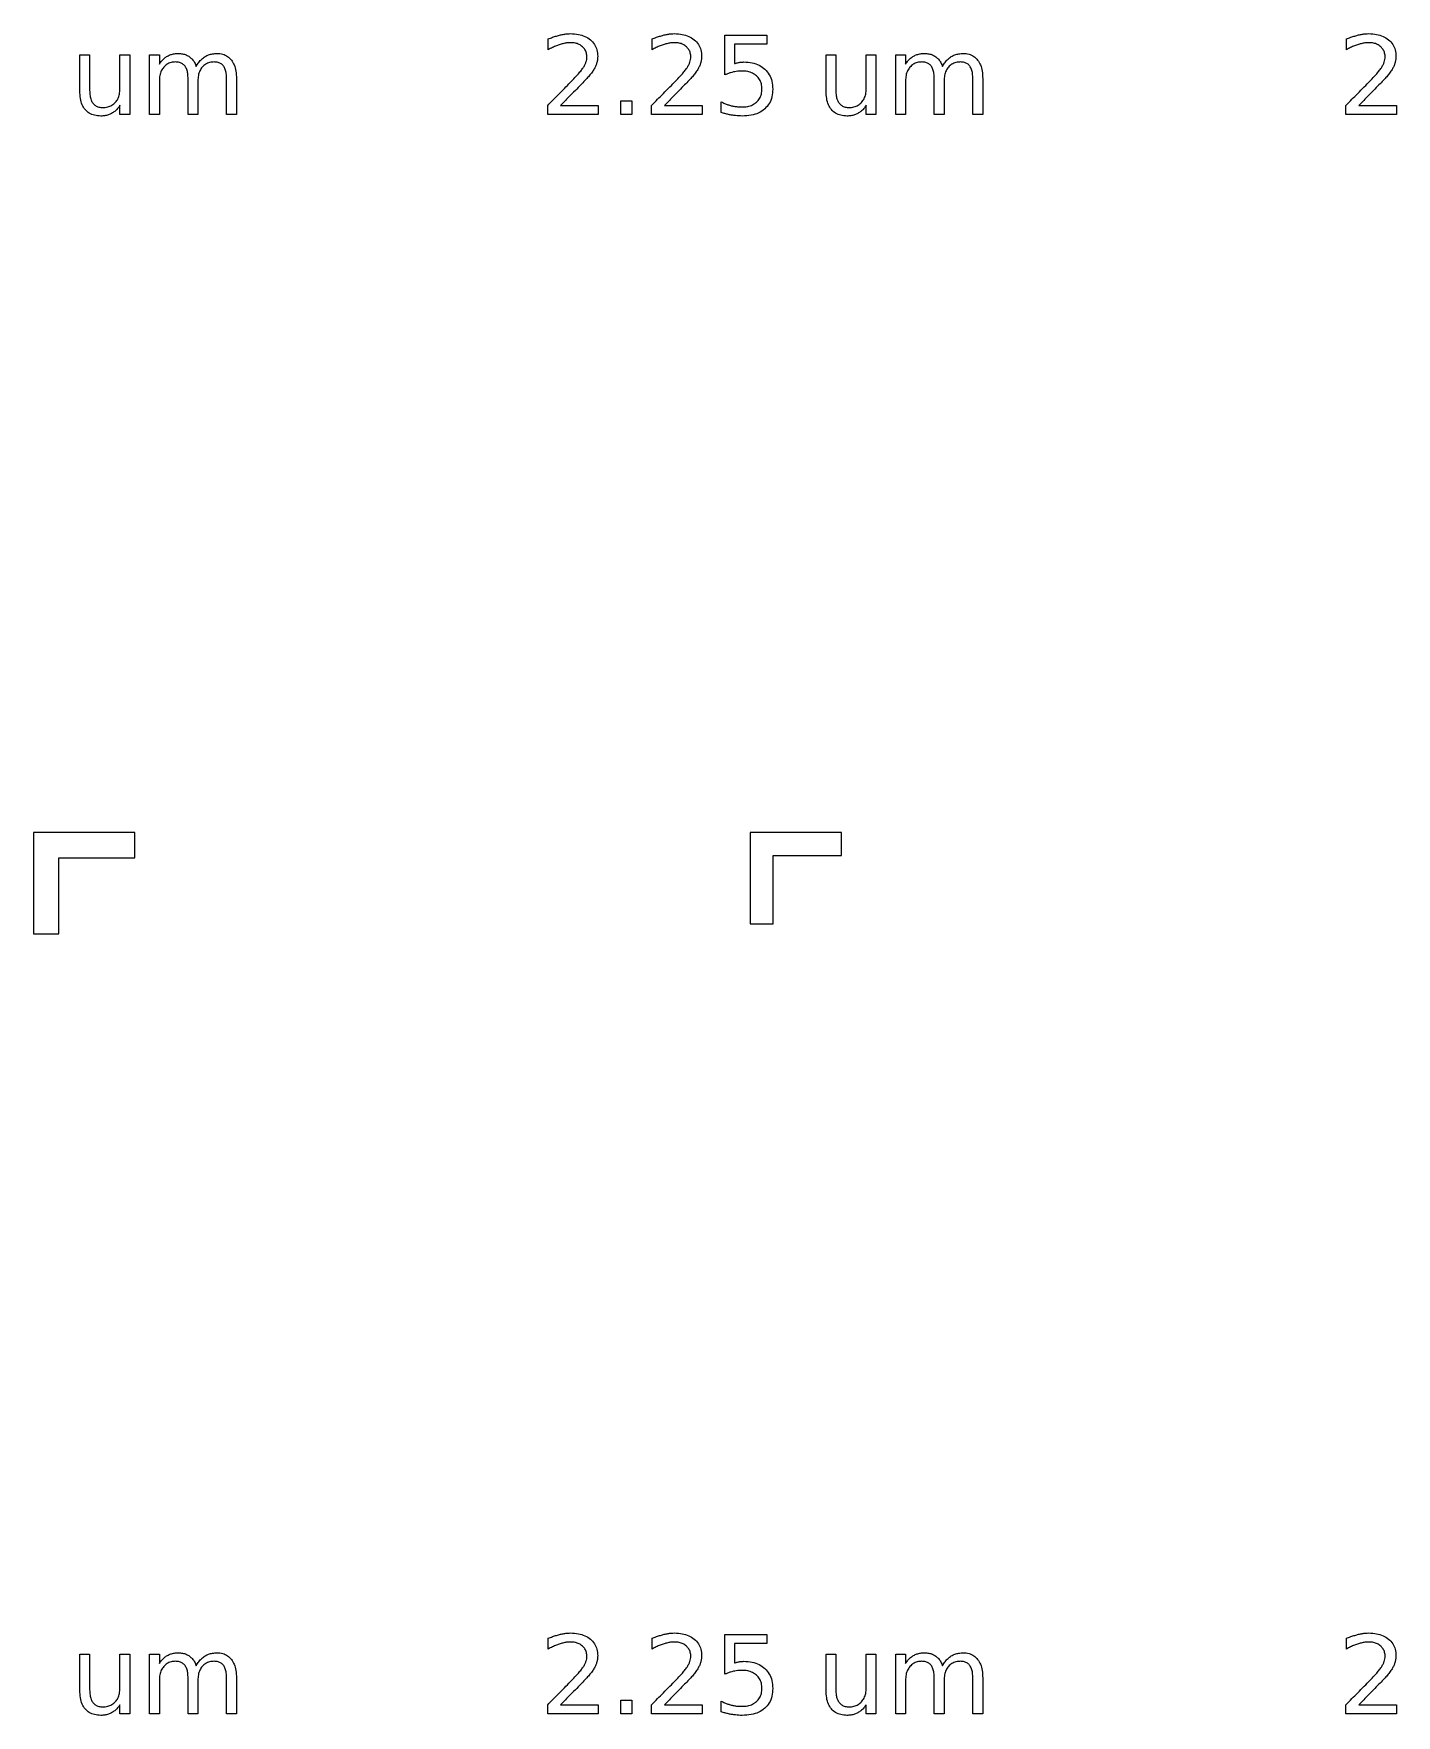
# Model space of a CAD drawing. Extents: x 1 to 50643, y 2 to 54380.
# Drawn here: x 46518 to 47472, y 24680 to 25857 of the extents above; entities that cross this region are included whole.
import ezdxf

# ---------------------------------------------------------------- set-up
doc = ezdxf.new("R2010")
doc.units = 0
doc.layers.add('Layer_1', color=7, linetype='CONTINUOUS')

msp = doc.modelspace()

# ---------------------------------------------------------------- linework, layer by layer
at = {"layer": 'Layer_1', "color": 7}
for points in [[(46878.269156, 25845.775606), (46878.269156, 25853.365106)], [(46950.964564, 25845.775606), (46950.964564, 25853.365106)], [(47001.710059, 25856.044325), (47031.212323, 25856.044325), (47031.212323, 25849.719651), (47008.592687, 25849.719651), (47008.592687, 25836.103259)], [(47001.710059, 25828.139035), (47001.710059, 25856.044325)], [(47436.751133, 25845.775606), (47436.751133, 25853.365106)], [(46550.56824, 25816.943497), (46550.56824, 25842.167408), (46557.413639, 25842.167408), (46557.413639, 25817.203751)], [(46578.619613, 25818.543091), (46578.619613, 25842.167408), (46585.465011, 25842.167408), (46585.465011, 25800.49967), (46578.619613, 25800.49967), (46578.619613, 25806.898586)], [(46606.187165, 25824.049204), (46606.187165, 25800.49967), (46599.304537, 25800.49967), (46599.304537, 25842.167408), (46606.187165, 25842.167408), (46606.187165, 25835.693979)], [(47072.656901, 25816.943497), (47072.656901, 25842.167408), (47079.502327, 25842.167408), (47079.502327, 25817.203751)], [(47100.7083, 25818.543091), (47100.7083, 25842.167408), (47107.553726, 25842.167408), (47107.553726, 25800.49967), (47100.7083, 25800.49967), (47100.7083, 25806.898586)], [(47128.275826, 25824.049204), (47128.275826, 25800.49967), (47121.393198, 25800.49967), (47121.393198, 25842.167408), (47128.275826, 25842.167408), (47128.275826, 25835.693979)], [(46632.006314, 25834.168897), (46632.006422, 25834.168627)], [(46660.132172, 25825.649068), (46660.132172, 25800.49967), (46653.249544, 25800.49967), (46653.249544, 25825.4258)], [(47154.094974, 25834.168897), (47154.095082, 25834.168627)], [(47182.220832, 25825.649068), (47182.220832, 25800.49967), (47175.338204, 25800.49967), (47175.338204, 25825.4258)], [(46550.568267, 25816.944307), (46550.56824, 25816.943497)], [(46633.159668, 25824.049204), (46633.159668, 25800.49967), (46626.27704, 25800.49967), (46626.27704, 25825.4258)], [(47072.656955, 25816.944307), (47072.656901, 25816.943497)], [(47155.248329, 25824.049204), (47155.248329, 25800.49967), (47148.365701, 25800.49967), (47148.365701, 25825.4258)], [(46886.937633, 25806.824073), (46913.166035, 25806.824073), (46913.166035, 25800.49967), (46877.897213, 25800.49967), (46877.897213, 25806.824073)], [(46886.937552, 25806.822183), (46886.937633, 25806.824073)], [(46959.633041, 25806.824073), (46985.861416, 25806.824073), (46985.861416, 25800.49967), (46950.592621, 25800.49967), (46950.592621, 25806.824073)], [(46959.632987, 25806.822183), (46959.633041, 25806.824073)], [(46999.366255, 25801.800673), (46999.366255, 25809.352917)], [(47445.41961, 25806.824073), (47471.648012, 25806.824073), (47471.648012, 25800.49967), (47436.37919, 25800.49967), (47436.37919, 25806.824073)], [(47445.419529, 25806.822183), (47445.41961, 25806.824073)], [(46878.269156, 24726.855746), (46878.269156, 24734.445246)], [(46950.964564, 24726.855746), (46950.964564, 24734.445246)], [(47001.710059, 24737.124465), (47031.212323, 24737.124465), (47031.212323, 24730.799791), (47008.592687, 24730.799791), (47008.592687, 24717.183399)], [(47001.710059, 24709.219175), (47001.710059, 24737.124465)], [(47436.751133, 24726.855746), (47436.751133, 24734.445246)], [(46550.56824, 24698.023637), (46550.56824, 24723.247548), (46557.413639, 24723.247548), (46557.413639, 24698.283891)], [(46578.619613, 24699.623231), (46578.619613, 24723.247548), (46585.465011, 24723.247548), (46585.465011, 24681.57981), (46578.619613, 24681.57981), (46578.619613, 24687.978726)], [(46606.187165, 24705.129344), (46606.187165, 24681.57981), (46599.304537, 24681.57981), (46599.304537, 24723.247548), (46606.187165, 24723.247548), (46606.187165, 24716.774119)], [(47072.656901, 24698.023637), (47072.656901, 24723.247548), (47079.502327, 24723.247548), (47079.502327, 24698.283891)], [(47100.7083, 24699.623231), (47100.7083, 24723.247548), (47107.553726, 24723.247548), (47107.553726, 24681.57981), (47100.7083, 24681.57981), (47100.7083, 24687.978726)], [(47128.275826, 24705.129344), (47128.275826, 24681.57981), (47121.393198, 24681.57981), (47121.393198, 24723.247548), (47128.275826, 24723.247548), (47128.275826, 24716.774119)], [(46632.006314, 24715.249037), (46632.006422, 24715.248767)], [(47154.094974, 24715.249037), (47154.095082, 24715.248767)], [(46550.568267, 24698.024447), (46550.56824, 24698.023637)], [(46633.159668, 24705.129344), (46633.159668, 24681.57981), (46626.27704, 24681.57981), (46626.27704, 24706.50594)], [(46660.132172, 24706.729208), (46660.132172, 24681.57981), (46653.249544, 24681.57981), (46653.249544, 24706.50594)], [(47072.656955, 24698.024447), (47072.656901, 24698.023637)], [(47155.248329, 24705.129344), (47155.248329, 24681.57981), (47148.365701, 24681.57981), (47148.365701, 24706.50594)], [(47182.220832, 24706.729208), (47182.220832, 24681.57981), (47175.338204, 24681.57981), (47175.338204, 24706.50594)], [(46886.937633, 24687.904213), (46913.166035, 24687.904213), (46913.166035, 24681.57981), (46877.897213, 24681.57981), (46877.897213, 24687.904213)], [(46886.937552, 24687.902323), (46886.937633, 24687.904213)], [(46959.633041, 24687.904213), (46985.861416, 24687.904213), (46985.861416, 24681.57981), (46950.592621, 24681.57981), (46950.592621, 24687.904213)], [(46959.632987, 24687.902323), (46959.633041, 24687.904213)], [(46999.366255, 24682.880813), (46999.366255, 24690.433057)], [(47445.41961, 24687.904213), (47471.648012, 24687.904213), (47471.648012, 24681.57981), (47436.37919, 24681.57981), (47436.37919, 24687.904213)], [(47445.419529, 24687.902323), (47445.41961, 24687.904213)]]:
    msp.add_lwpolyline(points, dxfattribs=at)
for points in [[(46928.940246, 25809.949289), (46936.790163, 25809.949289), (46936.790163, 25800.49967), (46928.940246, 25800.49967)], [(46518.222802, 25298.098088), (46518.222802, 25280.380955), (46518.222802, 25227.231879), (46535.939907, 25227.231879), (46535.939907, 25280.380955), (46589.088955, 25280.380955), (46589.088955, 25298.098088), (46535.939907, 25298.098088)], [(47019.621242, 25298.098088), (47019.621242, 25282.152609), (47019.621242, 25234.318239), (47035.567261, 25234.318239), (47035.567261, 25282.152665), (47083.40078, 25282.152665), (47083.40078, 25298.098088), (47035.567261, 25298.098088)], [(46928.940246, 24691.029429), (46936.790163, 24691.029429), (46936.790163, 24681.57981), (46928.940246, 24681.57981)]]:
    msp.add_lwpolyline(points, close=True, dxfattribs=at)
for points, knots in [([(46878.269156, 25853.365106), (46879.252376, 25853.746016), (46881.159621, 25854.484903), (46883.989085, 25855.412324), (46885.850416, 25855.887829), (46886.751513, 25856.118027)], [0, 0, 0, 0, 3.163068, 6.135702, 8.925259, 8.925259, 8.925259, 8.925259]), ([(46886.639906, 25849.495843), (46885.746172, 25849.189159), (46883.889367, 25848.551998), (46881.096356, 25847.295002), (46879.234443, 25846.294371), (46878.269156, 25845.775606)], [0, 0, 0, 0, 2.833569, 5.886976, 9.174207, 9.174207, 9.174207, 9.174207]), ([(46902.19093, 25847.933775), (46901.460202, 25848.49603), (46899.972449, 25849.640772), (46897.153967, 25850.543227), (46894.358418, 25850.792476), (46891.671772, 25850.623137), (46889.164164, 25850.217576), (46887.496949, 25849.740888), (46886.639906, 25849.495843)], [0, 0, 0, 0, 2.748358, 5.595618, 8.723705, 11.129272, 13.655309, 16.32749, 16.32749, 16.32749, 16.32749]), ([(46886.751513, 25856.118027), (46887.600691, 25856.302577), (46889.240215, 25856.658891), (46891.65424, 25856.971561), (46895.010291, 25857.121619), (46899.175402, 25856.779483), (46903.913692, 25855.361691), (46907.8077, 25852.936055), (46910.766513, 25849.680902), (46912.539557, 25845.640128), (46912.959892, 25841.954323), (46912.772488, 25838.960954), (46912.349638, 25836.763657), (46911.8275, 25835.379976), (46911.566198, 25834.687517)], [0, 0, 0, 0, 2.606213, 5.031865, 7.291224, 12.678166, 17.486793, 21.989451, 26.275697, 30.483742, 35.009053, 37.258332, 39.471536, 41.688698, 41.688698, 41.688698, 41.688698]), ([(46950.964564, 25853.365106), (46951.947789, 25853.746016), (46953.855042, 25854.484902), (46956.684515, 25855.412323), (46958.54585, 25855.887829), (46959.446948, 25856.118027)], [0, 0, 0, 0, 3.163082, 6.135724, 8.925285, 8.925285, 8.925285, 8.925285]), ([(46959.335341, 25849.495843), (46958.441606, 25849.189159), (46956.584797, 25848.551997), (46953.791778, 25847.295001), (46951.929856, 25846.294371), (46950.964564, 25845.775606)], [0, 0, 0, 0, 2.833572, 5.886987, 9.174231, 9.174231, 9.174231, 9.174231]), ([(46974.886338, 25847.933775), (46974.15561, 25848.49603), (46972.667857, 25849.640772), (46969.849375, 25850.543226), (46967.053831, 25850.792476), (46964.367193, 25850.623137), (46961.859594, 25850.217575), (46960.192383, 25849.740888), (46959.335341, 25849.495843)], [0, 0, 0, 0, 2.748358, 5.595618, 8.723705, 11.129257, 13.655285, 16.327463, 16.327463, 16.327463, 16.327463]), ([(46959.446948, 25856.118027), (46960.296126, 25856.302577), (46961.93565, 25856.658891), (46964.349675, 25856.971561), (46967.705726, 25857.121619), (46971.870837, 25856.779483), (46976.609127, 25855.361691), (46980.503135, 25852.936055), (46983.461947, 25849.680902), (46985.234991, 25845.640128), (46985.655327, 25841.954323), (46985.467923, 25838.960954), (46985.045073, 25836.763657), (46984.522935, 25835.379976), (46984.261633, 25834.687517)], [0, 0, 0, 0, 2.606213, 5.031865, 7.291224, 12.678166, 17.486793, 21.989451, 26.275697, 30.483742, 35.009053, 37.258332, 39.471536, 41.688698, 41.688698, 41.688698, 41.688698]), ([(47436.751133, 25853.365106), (47437.734353, 25853.746016), (47439.641598, 25854.484903), (47442.471062, 25855.412324), (47444.332393, 25855.887829), (47445.23349, 25856.118027)], [0, 0, 0, 0, 3.163068, 6.135702, 8.925259, 8.925259, 8.925259, 8.925259]), ([(47445.121883, 25849.495843), (47444.22815, 25849.189159), (47442.371344, 25848.551998), (47439.578333, 25847.295002), (47437.71642, 25846.294371), (47436.751133, 25845.775606)], [0, 0, 0, 0, 2.833569, 5.886976, 9.174207, 9.174207, 9.174207, 9.174207]), ([(47460.672907, 25847.933775), (47459.942179, 25848.49603), (47458.454426, 25849.640772), (47455.635945, 25850.543227), (47452.840395, 25850.792476), (47450.153749, 25850.623137), (47447.646141, 25850.217576), (47445.978926, 25849.740888), (47445.121883, 25849.495843)], [0, 0, 0, 0, 2.748358, 5.595618, 8.723705, 11.129272, 13.655309, 16.32749, 16.32749, 16.32749, 16.32749]), ([(47445.23349, 25856.118027), (47446.082668, 25856.302577), (47447.722192, 25856.658891), (47450.136217, 25856.971561), (47453.492268, 25857.121619), (47457.657379, 25856.779483), (47462.395669, 25855.361691), (47466.289677, 25852.936055), (47469.24849, 25849.680902), (47471.021534, 25845.640128), (47471.441869, 25841.954323), (47471.254465, 25838.960954), (47470.831615, 25836.763657), (47470.309477, 25835.379976), (47470.048175, 25834.687517)], [0, 0, 0, 0, 2.606213, 5.031865, 7.291224, 12.678166, 17.486793, 21.989451, 26.275697, 30.483742, 35.009053, 37.258332, 39.471536, 41.688698, 41.688698, 41.688698, 41.688698]), ([(46606.187165, 25835.693979), (46606.716721, 25836.491127), (46607.737305, 25838.027426), (46609.643491, 25839.942135), (46611.763388, 25841.423683), (46614.141663, 25842.451372), (46616.774815, 25843.05003), (46619.585263, 25843.242609), (46622.397401, 25843.016665), (46625.051124, 25842.272936), (46626.54566, 25841.329891), (46627.281478, 25840.865594)], [0, 0, 0, 0, 2.865467, 5.522456, 8.050769, 10.581133, 13.243192, 16.114991, 18.999323, 21.678932, 24.27766, 24.27766, 24.27766, 24.27766]), ([(46627.281478, 25840.865594), (46627.958658, 25840.303853), (46629.339138, 25839.158704), (46630.934647, 25836.844797), (46631.639991, 25835.083587), (46632.006314, 25834.168897)], [0, 0, 0, 0, 2.630454, 5.36236, 8.314264, 8.314264, 8.314264, 8.314264]), ([(46632.006422, 25834.168627), (46632.583776, 25835.125547), (46633.688255, 25836.956135), (46635.765925, 25839.264684), (46638.076887, 25841.05159), (46640.664827, 25842.296481), (46643.520617, 25843.024794), (46646.869024, 25843.278264), (46650.482509, 25842.885506), (46654.077067, 25841.342381), (46655.756099, 25839.513026), (46656.597838, 25838.595926)], [0, 0, 0, 0, 3.346831, 6.402488, 9.257338, 12.058253, 14.954825, 18.048201, 22.090009, 25.769351, 29.468234, 29.468234, 29.468234, 29.468234]), ([(46656.597838, 25838.595926), (46657.314502, 25837.473127), (46658.837782, 25835.086601), (46659.9369, 25830.596498), (46660.06394, 25827.377791), (46660.132172, 25825.649068)], [0, 0, 0, 0, 3.97465, 8.448185, 13.638518, 13.638518, 13.638518, 13.638518]), ([(46903.865172, 25835.173199), (46904.153859, 25835.78959), (46904.713008, 25836.983458), (46905.201669, 25838.858902), (46905.394903, 25841.036089), (46905.104933, 25843.457237), (46904.053556, 25846.0051), (46902.816367, 25847.28616), (46902.19093, 25847.933775)], [0, 0, 0, 0, 2.038643, 3.948585, 5.778561, 8.569873, 11.191537, 13.871851, 13.871851, 13.871851, 13.871851]), ([(46976.560579, 25835.173199), (46976.849267, 25835.78959), (46977.408416, 25836.983458), (46977.897077, 25838.858902), (46978.090311, 25841.036089), (46977.800341, 25843.457237), (46976.748963, 25846.0051), (46975.511775, 25847.28616), (46974.886338, 25847.933775)], [0, 0, 0, 0, 2.038643, 3.948585, 5.778561, 8.569873, 11.191537, 13.871851, 13.871851, 13.871851, 13.871851]), ([(47128.275826, 25835.693979), (47128.805381, 25836.491127), (47129.825965, 25838.027426), (47131.732151, 25839.942135), (47133.85205, 25841.423684), (47136.230328, 25842.451373), (47138.863489, 25843.05003), (47141.673941, 25843.242609), (47144.486075, 25843.016665), (47147.139789, 25842.272934), (47148.634322, 25841.329891), (47149.370138, 25840.865594)], [0, 0, 0, 0, 2.865467, 5.522456, 8.050769, 10.581136, 13.243204, 16.115017, 18.999335, 21.678935, 24.27766, 24.27766, 24.27766, 24.27766]), ([(47149.370138, 25840.865594), (47150.047323, 25840.303854), (47151.42781, 25839.158708), (47153.02332, 25836.844799), (47153.728656, 25835.083587), (47154.094974, 25834.168897)], [0, 0, 0, 0, 2.630463, 5.362369, 8.314268, 8.314268, 8.314268, 8.314268]), ([(47154.095082, 25834.168627), (47154.672482, 25835.125545), (47155.777038, 25836.956111), (47157.854695, 25839.264642), (47160.165564, 25841.051629), (47162.753506, 25842.296473), (47165.609298, 25843.024795), (47168.957707, 25843.278264), (47172.571189, 25842.885505), (47176.165743, 25841.342378), (47177.844782, 25839.513025), (47178.686526, 25838.595926)], [0, 0, 0, 0, 3.346896, 6.402553, 9.257308, 12.058236, 14.954818, 18.048196, 22.089992, 25.769334, 29.468226, 29.468226, 29.468226, 29.468226]), ([(47178.686526, 25838.595926), (47179.403184, 25837.473127), (47180.926454, 25835.086598), (47182.025562, 25830.596497), (47182.152601, 25827.377791), (47182.220832, 25825.649068)], [0, 0, 0, 0, 3.974643, 8.448175, 13.638508, 13.638508, 13.638508, 13.638508]), ([(47462.347149, 25835.173199), (47462.635836, 25835.78959), (47463.194985, 25836.983458), (47463.683646, 25838.858902), (47463.87688, 25841.036089), (47463.58691, 25843.457237), (47462.535533, 25846.0051), (47461.298344, 25847.28616), (47460.672907, 25847.933775)], [0, 0, 0, 0, 2.038643, 3.948585, 5.778561, 8.569873, 11.191537, 13.871851, 13.871851, 13.871851, 13.871851]), ([(46609.275043, 25833.647848), (46608.652384, 25832.796611), (46607.364557, 25831.03602), (46606.36013, 25827.687631), (46606.247019, 25825.308264), (46606.187165, 25824.049204)], [0, 0, 0, 0, 3.146235, 6.507269, 10.284576, 10.284576, 10.284576, 10.284576]), ([(46624.156397, 25834.317383), (46623.635482, 25834.901381), (46622.578818, 25836.086007), (46620.217008, 25837.046684), (46617.419813, 25837.32518), (46614.407616, 25836.986212), (46611.453045, 25835.79328), (46610.002171, 25834.364102), (46609.275043, 25833.647848)], [0, 0, 0, 0, 2.321251, 4.708604, 7.422985, 10.704427, 13.726631, 16.762952, 16.762952, 16.762952, 16.762952]), ([(46626.27704, 25825.4258), (46626.23604, 25826.64865), (46626.161038, 25828.885619), (46625.537722, 25831.962059), (46624.588729, 25833.580205), (46624.156397, 25834.317383)], [0, 0, 0, 0, 3.674136, 6.721127, 9.270793, 9.270793, 9.270793, 9.270793]), ([(46653.249544, 25825.4258), (46653.213311, 25826.646547), (46653.146894, 25828.884243), (46652.465462, 25831.92101), (46651.2937, 25834.328966), (46649.534803, 25836.060683), (46647.237996, 25837.052575), (46644.437885, 25837.321211), (46641.414231, 25836.997304), (46638.471171, 25835.791318), (46636.10543, 25833.75185), (46634.369399, 25831.037898), (46633.322152, 25827.713708), (46633.215929, 25825.318041), (46633.159668, 25824.049204)], [0, 0, 0, 0, 3.657612, 6.704603, 9.268965, 11.584276, 13.948975, 16.622318, 19.944304, 22.984487, 26.013613, 29.163318, 32.536177, 36.334097, 36.334097, 36.334097, 36.334097]), ([(46889.54188, 25818.692116), (46890.984487, 25820.155423), (46893.471733, 25822.67836), (46896.591013, 25825.87298), (46898.219815, 25827.648671), (46898.842716, 25828.327747)], [0, 0, 0, 0, 6.164697, 10.628762, 13.393119, 13.393119, 13.393119, 13.393119]), ([(46898.842716, 25828.327747), (46899.573342, 25829.173255), (46900.920667, 25830.732432), (46902.634739, 25833.001292), (46903.482655, 25834.497997), (46903.865172, 25835.173199)], [0, 0, 0, 0, 3.352918, 6.18302, 8.509109, 8.509109, 8.509109, 8.509109]), ([(46906.915766, 25827.47004), (46906.560171, 25827.077385), (46905.562712, 25825.975974), (46903.578862, 25823.903528), (46901.958435, 25822.216962), (46901.000454, 25821.21988)], [0, 0, 0, 0, 1.589173, 4.457689, 8.60593, 8.60593, 8.60593, 8.60593]), ([(46911.566198, 25834.687517), (46911.222193, 25833.959731), (46910.470087, 25832.368557), (46908.876746, 25829.970349), (46907.601926, 25828.344916), (46906.915766, 25827.47004)], [0, 0, 0, 0, 2.412484, 5.274467, 8.610489, 8.610489, 8.610489, 8.610489]), ([(46962.237288, 25818.692116), (46963.679894, 25820.155423), (46966.167141, 25822.67836), (46969.286421, 25825.87298), (46970.915223, 25827.648671), (46971.538124, 25828.327747)], [0, 0, 0, 0, 6.164697, 10.628762, 13.393119, 13.393119, 13.393119, 13.393119]), ([(46971.538124, 25828.327747), (46972.268749, 25829.173255), (46973.616075, 25830.732432), (46975.330147, 25833.001292), (46976.178063, 25834.497997), (46976.560579, 25835.173199)], [0, 0, 0, 0, 3.352918, 6.18302, 8.509109, 8.509109, 8.509109, 8.509109]), ([(46979.611201, 25827.47004), (46979.255604, 25827.077385), (46978.258143, 25825.975973), (46976.274283, 25823.903527), (46974.653848, 25822.216962), (46973.695862, 25821.21988)], [0, 0, 0, 0, 1.589175, 4.457697, 8.605949, 8.605949, 8.605949, 8.605949]), ([(46984.261633, 25834.687517), (46983.917627, 25833.959731), (46983.165522, 25832.368557), (46981.57218, 25829.970349), (46980.297361, 25828.344916), (46979.611201, 25827.47004)], [0, 0, 0, 0, 2.412484, 5.274467, 8.610489, 8.610489, 8.610489, 8.610489]), ([(46999.366255, 25809.352917), (47000.112346, 25808.968888), (47001.593253, 25808.206633), (47003.913079, 25807.306714), (47006.283235, 25806.600054), (47008.726198, 25806.102202), (47011.252771, 25805.808685), (47014.303769, 25805.683907), (47017.715931, 25805.945139), (47021.237093, 25807.071398), (47024.114283, 25808.985904), (47026.275962, 25811.573828), (47027.556744, 25814.785048), (47027.91136, 25818.318156), (47027.556742, 25821.851218), (47026.275941, 25825.062395), (47024.114283, 25827.650075), (47021.237057, 25829.56536), (47017.716088, 25830.688396), (47014.503899, 25830.94551), (47011.82447, 25830.840845), (47009.808147, 25830.624747), (47008.479363, 25830.357548), (47007.81141, 25830.223232)], [0, 0, 0, 0, 2.515932, 4.993842, 7.451539, 9.928283, 12.463268, 15.073526, 19.084373, 22.664773, 26.040019, 29.316739, 32.626046, 36.25072, 39.875245, 43.184468, 46.461165, 49.836412, 53.416811, 57.427659, 59.438018, 61.459358, 63.502485, 63.502485, 63.502485, 63.502485]), ([(47007.81141, 25830.223232), (47007.141835, 25830.056345), (47005.776913, 25829.716148), (47003.738592, 25829.014209), (47002.395378, 25828.434704), (47001.710059, 25828.139035)], [0, 0, 0, 0, 2.069507, 4.218676, 6.457431, 6.457431, 6.457431, 6.457431]), ([(47008.592687, 25836.103259), (47008.955197, 25836.22046), (47009.67453, 25836.453022), (47010.768016, 25836.727129), (47011.501946, 25836.856837), (47011.866576, 25836.921279)], [0, 0, 0, 0, 1.142777, 2.267623, 3.378248, 3.378248, 3.378248, 3.378248]), ([(47011.866576, 25836.921279), (47012.229708, 25836.980765), (47012.953378, 25837.099314), (47014.047347, 25837.196627), (47016.708624, 25837.265574), (47020.754968, 25836.902584), (47025.854038, 25835.211835), (47030.012512, 25832.316211), (47033.127546, 25828.422142), (47034.969268, 25823.611015), (47035.485138, 25818.270336), (47034.9528, 25812.932055), (47033.124062, 25807.9848), (47030.847444, 25805.562636), (47029.724201, 25804.367583)], [0, 0, 0, 0, 1.103656, 2.199433, 3.29127, 9.089658, 14.286084, 19.22862, 24.080149, 29.024392, 34.460739, 40.030452, 45.039162, 49.917021, 49.917021, 49.917021, 49.917021]), ([(47131.363704, 25833.647848), (47130.741045, 25832.796611), (47129.453218, 25831.03602), (47128.44879, 25827.687631), (47128.335679, 25825.308264), (47128.275826, 25824.049204)], [0, 0, 0, 0, 3.146235, 6.507269, 10.284576, 10.284576, 10.284576, 10.284576]), ([(47146.245058, 25834.317383), (47145.724144, 25834.901381), (47144.667483, 25836.086005), (47142.305683, 25837.046684), (47139.508491, 25837.32518), (47136.496291, 25836.986212), (47133.54171, 25835.793282), (47132.090832, 25834.364102), (47131.363704, 25833.647848)], [0, 0, 0, 0, 2.321249, 4.708593, 7.42296, 10.704416, 13.726629, 16.762952, 16.762952, 16.762952, 16.762952]), ([(47148.365701, 25825.4258), (47148.324701, 25826.64865), (47148.249699, 25828.885619), (47147.626382, 25831.962059), (47146.67739, 25833.580205), (47146.245058, 25834.317383)], [0, 0, 0, 0, 3.674136, 6.721127, 9.270793, 9.270793, 9.270793, 9.270793]), ([(47175.338204, 25825.4258), (47175.301971, 25826.646547), (47175.235554, 25828.884243), (47174.554123, 25831.92101), (47173.38236, 25834.328965), (47171.623468, 25836.060681), (47169.326671, 25837.052575), (47166.526563, 25837.321211), (47163.502906, 25836.997304), (47160.559836, 25835.791319), (47158.194091, 25833.751851), (47156.458059, 25831.037898), (47155.410813, 25827.713708), (47155.304589, 25825.318041), (47155.248329, 25824.049204)], [0, 0, 0, 0, 3.657612, 6.704603, 9.268965, 11.584273, 13.948965, 16.622292, 19.944293, 22.984484, 26.013613, 29.163319, 32.536177, 36.334097, 36.334097, 36.334097, 36.334097]), ([(47448.023857, 25818.692116), (47449.466464, 25820.155423), (47451.953711, 25822.67836), (47455.07299, 25825.87298), (47456.701792, 25827.648671), (47457.324693, 25828.327747)], [0, 0, 0, 0, 6.164697, 10.628762, 13.393119, 13.393119, 13.393119, 13.393119]), ([(47457.324693, 25828.327747), (47458.055319, 25829.173255), (47459.402644, 25830.732432), (47461.116716, 25833.001292), (47461.964632, 25834.497997), (47462.347149, 25835.173199)], [0, 0, 0, 0, 3.352918, 6.18302, 8.509109, 8.509109, 8.509109, 8.509109]), ([(47465.397743, 25827.47004), (47465.042148, 25827.077385), (47464.044689, 25825.975974), (47462.060839, 25823.903528), (47460.440412, 25822.216962), (47459.482431, 25821.21988)], [0, 0, 0, 0, 1.589173, 4.457689, 8.60593, 8.60593, 8.60593, 8.60593]), ([(47470.048175, 25834.687517), (47469.70417, 25833.959731), (47468.952064, 25832.368557), (47467.358723, 25829.970349), (47466.083904, 25828.344916), (47465.397743, 25827.47004)], [0, 0, 0, 0, 2.412484, 5.274467, 8.610489, 8.610489, 8.610489, 8.610489]), ([(46572.81588, 25801.243717), (46572.059654, 25800.876325), (46570.517564, 25800.127143), (46567.919871, 25799.546855), (46564.64501, 25799.32515), (46560.909097, 25799.686634), (46557.078719, 25801.189735), (46554.072519, 25803.807902), (46551.981785, 25807.410722), (46550.754458, 25811.902308), (46550.633458, 25815.178968), (46550.568267, 25816.944307)], [0, 0, 0, 0, 2.515222, 5.12902, 7.918373, 12.348631, 16.27511, 20.064335, 24.073256, 28.599248, 33.88595, 33.88595, 33.88595, 33.88595]), ([(46557.413639, 25817.203751), (46557.457997, 25815.99656), (46557.539814, 25813.76995), (46558.238778, 25810.685808), (46559.251282, 25809.063605), (46559.720294, 25808.312168)], [0, 0, 0, 0, 3.625967, 6.687936, 9.3303, 9.3303, 9.3303, 9.3303]), ([(46575.382898, 25808.90746), (46576.035003, 25809.757668), (46577.378552, 25811.509376), (46578.438748, 25814.880408), (46578.557069, 25817.276518), (46578.619613, 25818.543091)], [0, 0, 0, 0, 3.195469, 6.583711, 10.383012, 10.383012, 10.383012, 10.383012]), ([(46877.897213, 25806.824073), (46878.961331, 25807.920506), (46881.312089, 25810.342652), (46885.196175, 25814.296263), (46888.01843, 25817.151086), (46889.54188, 25818.692116)], [0, 0, 0, 0, 4.583724, 10.125973, 16.626827, 16.626827, 16.626827, 16.626827]), ([(46901.000454, 25821.21988), (46899.7415, 25819.925587), (46896.923328, 25817.028307), (46892.234424, 25812.230301), (46888.80362, 25808.727443), (46886.937552, 25806.822183)], [0, 0, 0, 0, 5.416771, 12.125463, 20.126088, 20.126088, 20.126088, 20.126088]), ([(46950.592621, 25806.824073), (46951.656734, 25807.920506), (46954.007485, 25810.342655), (46957.891572, 25814.296266), (46960.713833, 25817.151086), (46962.237288, 25818.692116)], [0, 0, 0, 0, 4.583716, 10.125965, 16.626827, 16.626827, 16.626827, 16.626827]), ([(46973.695862, 25821.21988), (46972.436909, 25819.925587), (46969.618739, 25817.028308), (46964.929845, 25812.230302), (46961.499049, 25808.727443), (46959.632987, 25806.822183)], [0, 0, 0, 0, 5.416769, 12.125454, 20.126069, 20.126069, 20.126069, 20.126069]), ([(47094.904568, 25801.243717), (47094.148343, 25800.876325), (47092.606257, 25800.127144), (47090.008572, 25799.546856), (47086.733716, 25799.32515), (47082.997804, 25799.686634), (47079.167421, 25801.189731), (47076.161235, 25803.80791), (47074.070482, 25807.410718), (47072.843147, 25811.902308), (47072.722146, 25815.178968), (47072.656955, 25816.944307)], [0, 0, 0, 0, 2.515219, 5.129008, 7.918347, 12.348616, 16.275096, 20.064312, 24.07324, 28.599235, 33.885937, 33.885937, 33.885937, 33.885937]), ([(47079.502327, 25817.203751), (47079.546685, 25815.99656), (47079.628501, 25813.76995), (47080.327465, 25810.685808), (47081.339969, 25809.063605), (47081.808982, 25808.312168)], [0, 0, 0, 0, 3.625967, 6.687936, 9.3303, 9.3303, 9.3303, 9.3303]), ([(47097.471613, 25808.90746), (47098.123712, 25809.757669), (47099.467252, 25811.509379), (47100.527437, 25814.880409), (47100.645757, 25817.276519), (47100.7083, 25818.543091)], [0, 0, 0, 0, 3.19546, 6.5837, 10.383001, 10.383001, 10.383001, 10.383001]), ([(47436.37919, 25806.824073), (47437.443308, 25807.920506), (47439.794067, 25810.342652), (47443.678152, 25814.296263), (47446.500407, 25817.151086), (47448.023857, 25818.692116)], [0, 0, 0, 0, 4.583724, 10.125973, 16.626827, 16.626827, 16.626827, 16.626827]), ([(47459.482431, 25821.21988), (47458.223477, 25819.925587), (47455.405305, 25817.028307), (47450.716402, 25812.230301), (47447.285597, 25808.727443), (47445.419529, 25806.822183)], [0, 0, 0, 0, 5.416771, 12.125463, 20.126088, 20.126088, 20.126088, 20.126088]), ([(46559.720294, 25808.312168), (46560.283681, 25807.72042), (46561.429089, 25806.517352), (46563.910149, 25805.549952), (46566.846609, 25805.266679), (46569.997074, 25805.601936), (46573.090662, 25806.764658), (46574.622718, 25808.196837), (46575.382898, 25808.90746)], [0, 0, 0, 0, 2.42579, 4.931814, 7.769833, 11.227309, 14.370677, 17.466415, 17.466415, 17.466415, 17.466415]), ([(46578.619613, 25806.898586), (46578.058077, 25806.109397), (46576.974171, 25804.586062), (46575.023522, 25802.650938), (46573.539303, 25801.70485), (46572.81588, 25801.243717)], [0, 0, 0, 0, 2.903556, 5.604602, 8.172962, 8.172962, 8.172962, 8.172962]), ([(47029.724201, 25804.367583), (47028.359879, 25803.364918), (47025.508124, 25801.269113), (47020.008548, 25799.730356), (47015.300075, 25799.357495), (47011.624692, 25799.466273), (47009.239266, 25799.659839), (47007.647717, 25799.896602), (47006.844121, 25800.016147)], [0, 0, 0, 0, 5.043738, 10.542604, 16.829258, 19.178134, 21.56744, 24.00418, 24.00418, 24.00418, 24.00418]), ([(47081.808982, 25808.312168), (47082.372368, 25807.72042), (47083.517776, 25806.517352), (47085.998836, 25805.549952), (47088.935302, 25805.266679), (47092.085775, 25805.601936), (47095.179372, 25806.764656), (47096.711432, 25808.196837), (47097.471613, 25808.90746)], [0, 0, 0, 0, 2.42579, 4.931814, 7.769833, 11.227324, 14.3707, 17.46644, 17.46644, 17.46644, 17.46644]), ([(47100.7083, 25806.898586), (47100.146765, 25806.109397), (47099.062858, 25804.586062), (47097.11221, 25802.650938), (47095.627991, 25801.70485), (47094.904568, 25801.243717)], [0, 0, 0, 0, 2.903556, 5.604602, 8.172962, 8.172962, 8.172962, 8.172962]), ([(47006.844121, 25800.016147), (47006.031012, 25800.162599), (47004.377109, 25800.46049), (47001.881952, 25801.059698), (47000.21437, 25801.550869), (46999.366255, 25801.800673)], [0, 0, 0, 0, 2.478238, 5.040855, 7.69306, 7.69306, 7.69306, 7.69306]), ([(46878.269156, 24734.445246), (46879.252376, 24734.826156), (46881.159621, 24735.565043), (46883.989085, 24736.492464), (46885.850416, 24736.967969), (46886.751513, 24737.198167)], [0, 0, 0, 0, 3.163068, 6.135702, 8.925259, 8.925259, 8.925259, 8.925259]), ([(46902.19093, 24729.013915), (46901.460202, 24729.57617), (46899.972449, 24730.720912), (46897.153967, 24731.623367), (46894.358418, 24731.872616), (46891.671772, 24731.703277), (46889.164164, 24731.297716), (46887.496949, 24730.821028), (46886.639906, 24730.575983)], [0, 0, 0, 0, 2.748358, 5.595618, 8.723705, 11.129272, 13.655309, 16.32749, 16.32749, 16.32749, 16.32749]), ([(46886.751513, 24737.198167), (46887.600691, 24737.382717), (46889.240215, 24737.739031), (46891.65424, 24738.051701), (46895.010291, 24738.201759), (46899.175402, 24737.859623), (46903.913692, 24736.441831), (46907.8077, 24734.016195), (46910.766513, 24730.761042), (46912.539557, 24726.720268), (46912.959892, 24723.034463), (46912.772488, 24720.041094), (46912.349638, 24717.843797), (46911.8275, 24716.460116), (46911.566198, 24715.767657)], [0, 0, 0, 0, 2.606213, 5.031865, 7.291224, 12.678166, 17.486793, 21.989451, 26.275697, 30.483742, 35.009053, 37.258332, 39.471536, 41.688698, 41.688698, 41.688698, 41.688698]), ([(46950.964564, 24734.445246), (46951.947789, 24734.826156), (46953.855042, 24735.565042), (46956.684515, 24736.492463), (46958.54585, 24736.967969), (46959.446948, 24737.198167)], [0, 0, 0, 0, 3.163082, 6.135724, 8.925285, 8.925285, 8.925285, 8.925285]), ([(46974.886338, 24729.013915), (46974.15561, 24729.57617), (46972.667857, 24730.720912), (46969.849375, 24731.623366), (46967.053831, 24731.872616), (46964.367193, 24731.703277), (46961.859594, 24731.297715), (46960.192383, 24730.821028), (46959.335341, 24730.575983)], [0, 0, 0, 0, 2.748358, 5.595618, 8.723705, 11.129257, 13.655285, 16.327463, 16.327463, 16.327463, 16.327463]), ([(46959.446948, 24737.198167), (46960.296126, 24737.382717), (46961.93565, 24737.739031), (46964.349675, 24738.051701), (46967.705726, 24738.201759), (46971.870837, 24737.859623), (46976.609127, 24736.441831), (46980.503135, 24734.016195), (46983.461947, 24730.761042), (46985.234991, 24726.720268), (46985.655327, 24723.034463), (46985.467923, 24720.041094), (46985.045073, 24717.843797), (46984.522935, 24716.460116), (46984.261633, 24715.767657)], [0, 0, 0, 0, 2.606213, 5.031865, 7.291224, 12.678166, 17.486793, 21.989451, 26.275697, 30.483742, 35.009053, 37.258332, 39.471536, 41.688698, 41.688698, 41.688698, 41.688698]), ([(47436.751133, 24734.445246), (47437.734353, 24734.826156), (47439.641598, 24735.565043), (47442.471062, 24736.492464), (47444.332393, 24736.967969), (47445.23349, 24737.198167)], [0, 0, 0, 0, 3.163068, 6.135702, 8.925259, 8.925259, 8.925259, 8.925259]), ([(47460.672907, 24729.013915), (47459.942179, 24729.57617), (47458.454426, 24730.720912), (47455.635945, 24731.623367), (47452.840395, 24731.872616), (47450.153749, 24731.703277), (47447.646141, 24731.297716), (47445.978926, 24730.821028), (47445.121883, 24730.575983)], [0, 0, 0, 0, 2.748358, 5.595618, 8.723705, 11.129272, 13.655309, 16.32749, 16.32749, 16.32749, 16.32749]), ([(47445.23349, 24737.198167), (47446.082668, 24737.382717), (47447.722192, 24737.739031), (47450.136217, 24738.051701), (47453.492268, 24738.201759), (47457.657379, 24737.859623), (47462.395669, 24736.441831), (47466.289677, 24734.016195), (47469.24849, 24730.761042), (47471.021534, 24726.720268), (47471.441869, 24723.034463), (47471.254465, 24720.041094), (47470.831615, 24717.843797), (47470.309477, 24716.460116), (47470.048175, 24715.767657)], [0, 0, 0, 0, 2.606213, 5.031865, 7.291224, 12.678166, 17.486793, 21.989451, 26.275697, 30.483742, 35.009053, 37.258332, 39.471536, 41.688698, 41.688698, 41.688698, 41.688698]), ([(46606.187165, 24716.774119), (46606.716721, 24717.571267), (46607.737305, 24719.107566), (46609.643491, 24721.022275), (46611.763388, 24722.503823), (46614.141663, 24723.531512), (46616.774815, 24724.13017), (46619.585263, 24724.322749), (46622.397401, 24724.096805), (46625.051124, 24723.353076), (46626.54566, 24722.410031), (46627.281478, 24721.945734)], [0, 0, 0, 0, 2.865467, 5.522456, 8.050769, 10.581133, 13.243192, 16.114991, 18.999323, 21.678932, 24.27766, 24.27766, 24.27766, 24.27766]), ([(46627.281478, 24721.945734), (46627.958658, 24721.383993), (46629.339138, 24720.238844), (46630.934647, 24717.924937), (46631.639991, 24716.163727), (46632.006314, 24715.249037)], [0, 0, 0, 0, 2.630454, 5.36236, 8.314264, 8.314264, 8.314264, 8.314264]), ([(46632.006422, 24715.248767), (46632.583776, 24716.205687), (46633.688255, 24718.036275), (46635.765925, 24720.344824), (46638.076887, 24722.131729), (46640.664827, 24723.376621), (46643.520617, 24724.104934), (46646.869024, 24724.358404), (46650.482509, 24723.965646), (46654.077067, 24722.422521), (46655.756099, 24720.593166), (46656.597838, 24719.676066)], [0, 0, 0, 0, 3.346831, 6.402488, 9.257338, 12.058253, 14.954825, 18.048201, 22.090009, 25.769351, 29.468234, 29.468234, 29.468234, 29.468234]), ([(46656.597838, 24719.676066), (46657.314502, 24718.553267), (46658.837782, 24716.166741), (46659.9369, 24711.676638), (46660.06394, 24708.457931), (46660.132172, 24706.729208)], [0, 0, 0, 0, 3.97465, 8.448185, 13.638518, 13.638518, 13.638518, 13.638518]), ([(46886.639906, 24730.575983), (46885.746172, 24730.269299), (46883.889367, 24729.632138), (46881.096356, 24728.375142), (46879.234443, 24727.374511), (46878.269156, 24726.855746)], [0, 0, 0, 0, 2.833569, 5.886976, 9.174207, 9.174207, 9.174207, 9.174207]), ([(46903.865172, 24716.253339), (46904.153859, 24716.86973), (46904.713008, 24718.063598), (46905.201669, 24719.939042), (46905.394903, 24722.116229), (46905.104933, 24724.537377), (46904.053556, 24727.08524), (46902.816367, 24728.3663), (46902.19093, 24729.013915)], [0, 0, 0, 0, 2.038643, 3.948585, 5.778561, 8.569873, 11.191537, 13.871851, 13.871851, 13.871851, 13.871851]), ([(46959.335341, 24730.575983), (46958.441606, 24730.269299), (46956.584797, 24729.632137), (46953.791778, 24728.375141), (46951.929856, 24727.374511), (46950.964564, 24726.855746)], [0, 0, 0, 0, 2.833572, 5.886987, 9.174231, 9.174231, 9.174231, 9.174231]), ([(46976.560579, 24716.253339), (46976.849267, 24716.86973), (46977.408416, 24718.063598), (46977.897077, 24719.939042), (46978.090311, 24722.116229), (46977.800341, 24724.537377), (46976.748963, 24727.08524), (46975.511775, 24728.3663), (46974.886338, 24729.013915)], [0, 0, 0, 0, 2.038643, 3.948585, 5.778561, 8.569873, 11.191537, 13.871851, 13.871851, 13.871851, 13.871851]), ([(47128.275826, 24716.774119), (47128.805381, 24717.571267), (47129.825965, 24719.107566), (47131.732151, 24721.022275), (47133.85205, 24722.503824), (47136.230328, 24723.531513), (47138.863489, 24724.13017), (47141.673941, 24724.322749), (47144.486075, 24724.096805), (47147.139789, 24723.353074), (47148.634322, 24722.410031), (47149.370138, 24721.945734)], [0, 0, 0, 0, 2.865467, 5.522456, 8.050769, 10.581136, 13.243204, 16.115017, 18.999335, 21.678935, 24.27766, 24.27766, 24.27766, 24.27766]), ([(47149.370138, 24721.945734), (47150.047323, 24721.383994), (47151.42781, 24720.238848), (47153.02332, 24717.924939), (47153.728656, 24716.163727), (47154.094974, 24715.249037)], [0, 0, 0, 0, 2.630463, 5.362369, 8.314268, 8.314268, 8.314268, 8.314268]), ([(47154.095082, 24715.248767), (47154.672482, 24716.205685), (47155.777038, 24718.036251), (47157.854695, 24720.344782), (47160.165564, 24722.131769), (47162.753506, 24723.376613), (47165.609298, 24724.104935), (47168.957707, 24724.358404), (47172.571189, 24723.965645), (47176.165743, 24722.422518), (47177.844782, 24720.593165), (47178.686526, 24719.676066)], [0, 0, 0, 0, 3.346896, 6.402553, 9.257308, 12.058236, 14.954818, 18.048196, 22.089992, 25.769334, 29.468226, 29.468226, 29.468226, 29.468226]), ([(47178.686526, 24719.676066), (47179.403184, 24718.553267), (47180.926454, 24716.166738), (47182.025562, 24711.676637), (47182.152601, 24708.457931), (47182.220832, 24706.729208)], [0, 0, 0, 0, 3.974643, 8.448175, 13.638508, 13.638508, 13.638508, 13.638508]), ([(47445.121883, 24730.575983), (47444.22815, 24730.269299), (47442.371344, 24729.632138), (47439.578333, 24728.375142), (47437.71642, 24727.374511), (47436.751133, 24726.855746)], [0, 0, 0, 0, 2.833569, 5.886976, 9.174207, 9.174207, 9.174207, 9.174207]), ([(47462.347149, 24716.253339), (47462.635836, 24716.86973), (47463.194985, 24718.063598), (47463.683646, 24719.939042), (47463.87688, 24722.116229), (47463.58691, 24724.537377), (47462.535533, 24727.08524), (47461.298344, 24728.3663), (47460.672907, 24729.013915)], [0, 0, 0, 0, 2.038643, 3.948585, 5.778561, 8.569873, 11.191537, 13.871851, 13.871851, 13.871851, 13.871851]), ([(46609.275043, 24714.727988), (46608.652384, 24713.876751), (46607.364557, 24712.11616), (46606.36013, 24708.767771), (46606.247019, 24706.388404), (46606.187165, 24705.129344)], [0, 0, 0, 0, 3.146235, 6.507269, 10.284576, 10.284576, 10.284576, 10.284576]), ([(46624.156397, 24715.397523), (46623.635482, 24715.981521), (46622.578818, 24717.166147), (46620.217008, 24718.126824), (46617.419813, 24718.40532), (46614.407616, 24718.066352), (46611.453045, 24716.87342), (46610.002171, 24715.444242), (46609.275043, 24714.727988)], [0, 0, 0, 0, 2.321251, 4.708604, 7.422985, 10.704427, 13.726631, 16.762952, 16.762952, 16.762952, 16.762952]), ([(46626.27704, 24706.50594), (46626.23604, 24707.72879), (46626.161038, 24709.965759), (46625.537722, 24713.042199), (46624.588729, 24714.660345), (46624.156397, 24715.397523)], [0, 0, 0, 0, 3.674136, 6.721127, 9.270793, 9.270793, 9.270793, 9.270793]), ([(46653.249544, 24706.50594), (46653.213311, 24707.726687), (46653.146894, 24709.964383), (46652.465462, 24713.00115), (46651.2937, 24715.409106), (46649.534803, 24717.140823), (46647.237996, 24718.132715), (46644.437885, 24718.401351), (46641.414231, 24718.077444), (46638.471171, 24716.871458), (46636.10543, 24714.83199), (46634.369399, 24712.118038), (46633.322152, 24708.793848), (46633.215929, 24706.398181), (46633.159668, 24705.129344)], [0, 0, 0, 0, 3.657612, 6.704603, 9.268965, 11.584276, 13.948975, 16.622318, 19.944304, 22.984487, 26.013613, 29.163318, 32.536177, 36.334097, 36.334097, 36.334097, 36.334097]), ([(46889.54188, 24699.772256), (46890.984487, 24701.235563), (46893.471733, 24703.7585), (46896.591013, 24706.95312), (46898.219815, 24708.728811), (46898.842716, 24709.407887)], [0, 0, 0, 0, 6.164697, 10.628762, 13.393119, 13.393119, 13.393119, 13.393119]), ([(46898.842716, 24709.407887), (46899.573342, 24710.253395), (46900.920667, 24711.812572), (46902.634739, 24714.081432), (46903.482655, 24715.578137), (46903.865172, 24716.253339)], [0, 0, 0, 0, 3.352918, 6.18302, 8.509109, 8.509109, 8.509109, 8.509109]), ([(46906.915766, 24708.55018), (46906.560171, 24708.157525), (46905.562712, 24707.056114), (46903.578862, 24704.983668), (46901.958435, 24703.297102), (46901.000454, 24702.30002)], [0, 0, 0, 0, 1.589173, 4.457689, 8.60593, 8.60593, 8.60593, 8.60593]), ([(46911.566198, 24715.767657), (46911.222193, 24715.039871), (46910.470087, 24713.448697), (46908.876746, 24711.050489), (46907.601926, 24709.425056), (46906.915766, 24708.55018)], [0, 0, 0, 0, 2.412484, 5.274467, 8.610489, 8.610489, 8.610489, 8.610489]), ([(46962.237288, 24699.772256), (46963.679894, 24701.235563), (46966.167141, 24703.7585), (46969.286421, 24706.95312), (46970.915223, 24708.728811), (46971.538124, 24709.407887)], [0, 0, 0, 0, 6.164697, 10.628762, 13.393119, 13.393119, 13.393119, 13.393119]), ([(46971.538124, 24709.407887), (46972.268749, 24710.253395), (46973.616075, 24711.812572), (46975.330147, 24714.081432), (46976.178063, 24715.578137), (46976.560579, 24716.253339)], [0, 0, 0, 0, 3.352918, 6.18302, 8.509109, 8.509109, 8.509109, 8.509109]), ([(46979.611201, 24708.55018), (46979.255604, 24708.157525), (46978.258143, 24707.056113), (46976.274283, 24704.983667), (46974.653848, 24703.297102), (46973.695862, 24702.30002)], [0, 0, 0, 0, 1.589175, 4.457697, 8.605949, 8.605949, 8.605949, 8.605949]), ([(46984.261633, 24715.767657), (46983.917627, 24715.039871), (46983.165522, 24713.448697), (46981.57218, 24711.050489), (46980.297361, 24709.425056), (46979.611201, 24708.55018)], [0, 0, 0, 0, 2.412484, 5.274467, 8.610489, 8.610489, 8.610489, 8.610489]), ([(46999.366255, 24690.433057), (47000.112346, 24690.049027), (47001.593253, 24689.286773), (47003.913079, 24688.386854), (47006.283235, 24687.680194), (47008.726198, 24687.182342), (47011.252771, 24686.888825), (47014.303769, 24686.764047), (47017.715931, 24687.025279), (47021.237093, 24688.151538), (47024.114283, 24690.066044), (47026.275962, 24692.653968), (47027.556744, 24695.865188), (47027.91136, 24699.398296), (47027.556742, 24702.931358), (47026.275941, 24706.142535), (47024.114283, 24708.730215), (47021.237057, 24710.6455), (47017.716088, 24711.768536), (47014.503899, 24712.02565), (47011.82447, 24711.920985), (47009.808147, 24711.704887), (47008.479363, 24711.437688), (47007.81141, 24711.303372)], [0, 0, 0, 0, 2.515932, 4.993842, 7.451539, 9.928283, 12.463268, 15.073526, 19.084373, 22.664773, 26.040019, 29.316739, 32.626046, 36.25072, 39.875245, 43.184468, 46.461165, 49.836412, 53.416811, 57.427659, 59.438018, 61.459358, 63.502485, 63.502485, 63.502485, 63.502485]), ([(47007.81141, 24711.303372), (47007.141835, 24711.136485), (47005.776913, 24710.796288), (47003.738592, 24710.094349), (47002.395378, 24709.514844), (47001.710059, 24709.219175)], [0, 0, 0, 0, 2.069507, 4.218676, 6.457431, 6.457431, 6.457431, 6.457431]), ([(47008.592687, 24717.183399), (47008.955197, 24717.3006), (47009.67453, 24717.533162), (47010.768016, 24717.807269), (47011.501946, 24717.936977), (47011.866576, 24718.001419)], [0, 0, 0, 0, 1.142777, 2.267623, 3.378248, 3.378248, 3.378248, 3.378248]), ([(47011.866576, 24718.001419), (47012.229708, 24718.060905), (47012.953378, 24718.179454), (47014.047347, 24718.276767), (47016.708624, 24718.345714), (47020.754968, 24717.982724), (47025.854038, 24716.291975), (47030.012512, 24713.396351), (47033.127546, 24709.502282), (47034.969268, 24704.691155), (47035.485138, 24699.350476), (47034.9528, 24694.012195), (47033.124062, 24689.06494), (47030.847444, 24686.642776), (47029.724201, 24685.447723)], [0, 0, 0, 0, 1.103656, 2.199433, 3.29127, 9.089658, 14.286084, 19.22862, 24.080149, 29.024392, 34.460739, 40.030452, 45.039162, 49.917021, 49.917021, 49.917021, 49.917021]), ([(47131.363704, 24714.727988), (47130.741045, 24713.876751), (47129.453218, 24712.11616), (47128.44879, 24708.767771), (47128.335679, 24706.388404), (47128.275826, 24705.129344)], [0, 0, 0, 0, 3.146235, 6.507269, 10.284576, 10.284576, 10.284576, 10.284576]), ([(47146.245058, 24715.397523), (47145.724144, 24715.981521), (47144.667483, 24717.166145), (47142.305683, 24718.126824), (47139.508491, 24718.40532), (47136.496291, 24718.066352), (47133.54171, 24716.873422), (47132.090832, 24715.444242), (47131.363704, 24714.727988)], [0, 0, 0, 0, 2.321249, 4.708593, 7.42296, 10.704416, 13.726629, 16.762952, 16.762952, 16.762952, 16.762952]), ([(47148.365701, 24706.50594), (47148.324701, 24707.72879), (47148.249699, 24709.965759), (47147.626382, 24713.042199), (47146.67739, 24714.660345), (47146.245058, 24715.397523)], [0, 0, 0, 0, 3.674136, 6.721127, 9.270793, 9.270793, 9.270793, 9.270793]), ([(47175.338204, 24706.50594), (47175.301971, 24707.726687), (47175.235554, 24709.964383), (47174.554123, 24713.00115), (47173.38236, 24715.409105), (47171.623468, 24717.140821), (47169.326671, 24718.132715), (47166.526563, 24718.401351), (47163.502906, 24718.077444), (47160.559836, 24716.871459), (47158.194091, 24714.831991), (47156.458059, 24712.118038), (47155.410813, 24708.793848), (47155.304589, 24706.398181), (47155.248329, 24705.129344)], [0, 0, 0, 0, 3.657612, 6.704603, 9.268965, 11.584273, 13.948965, 16.622292, 19.944293, 22.984484, 26.013613, 29.163319, 32.536177, 36.334097, 36.334097, 36.334097, 36.334097]), ([(47448.023857, 24699.772256), (47449.466464, 24701.235563), (47451.953711, 24703.7585), (47455.07299, 24706.95312), (47456.701792, 24708.728811), (47457.324693, 24709.407887)], [0, 0, 0, 0, 6.164697, 10.628762, 13.393119, 13.393119, 13.393119, 13.393119]), ([(47457.324693, 24709.407887), (47458.055319, 24710.253395), (47459.402644, 24711.812572), (47461.116716, 24714.081432), (47461.964632, 24715.578137), (47462.347149, 24716.253339)], [0, 0, 0, 0, 3.352918, 6.18302, 8.509109, 8.509109, 8.509109, 8.509109]), ([(47465.397743, 24708.55018), (47465.042148, 24708.157525), (47464.044689, 24707.056114), (47462.060839, 24704.983668), (47460.440412, 24703.297102), (47459.482431, 24702.30002)], [0, 0, 0, 0, 1.589173, 4.457689, 8.60593, 8.60593, 8.60593, 8.60593]), ([(47470.048175, 24715.767657), (47469.70417, 24715.039871), (47468.952064, 24713.448697), (47467.358723, 24711.050489), (47466.083904, 24709.425056), (47465.397743, 24708.55018)], [0, 0, 0, 0, 2.412484, 5.274467, 8.610489, 8.610489, 8.610489, 8.610489]), ([(46572.81588, 24682.323857), (46572.059654, 24681.956465), (46570.517564, 24681.207283), (46567.919871, 24680.626995), (46564.64501, 24680.40529), (46560.909097, 24680.766774), (46557.078719, 24682.269875), (46554.072519, 24684.888042), (46551.981785, 24688.490862), (46550.754458, 24692.982448), (46550.633458, 24696.259108), (46550.568267, 24698.024447)], [0, 0, 0, 0, 2.515222, 5.12902, 7.918373, 12.348631, 16.27511, 20.064335, 24.073256, 28.599248, 33.88595, 33.88595, 33.88595, 33.88595]), ([(46557.413639, 24698.283891), (46557.457997, 24697.0767), (46557.539814, 24694.85009), (46558.238778, 24691.765948), (46559.251282, 24690.143745), (46559.720294, 24689.392308)], [0, 0, 0, 0, 3.625967, 6.687936, 9.3303, 9.3303, 9.3303, 9.3303]), ([(46575.382898, 24689.9876), (46576.035003, 24690.837808), (46577.378552, 24692.589516), (46578.438748, 24695.960548), (46578.557069, 24698.356658), (46578.619613, 24699.623231)], [0, 0, 0, 0, 3.195469, 6.583711, 10.383012, 10.383012, 10.383012, 10.383012]), ([(46877.897213, 24687.904213), (46878.961331, 24689.000646), (46881.312089, 24691.422792), (46885.196175, 24695.376403), (46888.01843, 24698.231226), (46889.54188, 24699.772256)], [0, 0, 0, 0, 4.583724, 10.125973, 16.626827, 16.626827, 16.626827, 16.626827]), ([(46901.000454, 24702.30002), (46899.7415, 24701.005727), (46896.923328, 24698.108447), (46892.234424, 24693.310441), (46888.80362, 24689.807583), (46886.937552, 24687.902323)], [0, 0, 0, 0, 5.416771, 12.125463, 20.126088, 20.126088, 20.126088, 20.126088]), ([(46950.592621, 24687.904213), (46951.656734, 24689.000646), (46954.007485, 24691.422795), (46957.891572, 24695.376406), (46960.713833, 24698.231226), (46962.237288, 24699.772256)], [0, 0, 0, 0, 4.583716, 10.125965, 16.626827, 16.626827, 16.626827, 16.626827]), ([(46973.695862, 24702.30002), (46972.436909, 24701.005727), (46969.618739, 24698.108448), (46964.929845, 24693.310442), (46961.499049, 24689.807583), (46959.632987, 24687.902323)], [0, 0, 0, 0, 5.416769, 12.125454, 20.126069, 20.126069, 20.126069, 20.126069]), ([(47094.904568, 24682.323857), (47094.148343, 24681.956465), (47092.606257, 24681.207284), (47090.008572, 24680.626996), (47086.733716, 24680.40529), (47082.997804, 24680.766774), (47079.167421, 24682.269871), (47076.161235, 24684.88805), (47074.070482, 24688.490858), (47072.843147, 24692.982448), (47072.722146, 24696.259108), (47072.656955, 24698.024447)], [0, 0, 0, 0, 2.515219, 5.129008, 7.918347, 12.348616, 16.275096, 20.064312, 24.07324, 28.599235, 33.885937, 33.885937, 33.885937, 33.885937]), ([(47079.502327, 24698.283891), (47079.546685, 24697.0767), (47079.628501, 24694.85009), (47080.327465, 24691.765948), (47081.339969, 24690.143745), (47081.808982, 24689.392308)], [0, 0, 0, 0, 3.625967, 6.687936, 9.3303, 9.3303, 9.3303, 9.3303]), ([(47097.471613, 24689.9876), (47098.123712, 24690.837809), (47099.467252, 24692.589519), (47100.527437, 24695.960549), (47100.645757, 24698.356658), (47100.7083, 24699.623231)], [0, 0, 0, 0, 3.19546, 6.5837, 10.383001, 10.383001, 10.383001, 10.383001]), ([(47436.37919, 24687.904213), (47437.443308, 24689.000646), (47439.794067, 24691.422792), (47443.678152, 24695.376403), (47446.500407, 24698.231226), (47448.023857, 24699.772256)], [0, 0, 0, 0, 4.583724, 10.125973, 16.626827, 16.626827, 16.626827, 16.626827]), ([(47459.482431, 24702.30002), (47458.223477, 24701.005727), (47455.405305, 24698.108447), (47450.716402, 24693.310441), (47447.285597, 24689.807583), (47445.419529, 24687.902323)], [0, 0, 0, 0, 5.416771, 12.125463, 20.126088, 20.126088, 20.126088, 20.126088]), ([(46559.720294, 24689.392308), (46560.283681, 24688.80056), (46561.429089, 24687.597492), (46563.910149, 24686.630092), (46566.846609, 24686.346819), (46569.997074, 24686.682076), (46573.090662, 24687.844798), (46574.622718, 24689.276977), (46575.382898, 24689.9876)], [0, 0, 0, 0, 2.42579, 4.931814, 7.769833, 11.227309, 14.370677, 17.466415, 17.466415, 17.466415, 17.466415]), ([(46578.619613, 24687.978726), (46578.058077, 24687.189537), (46576.974171, 24685.666202), (46575.023522, 24683.731078), (46573.539303, 24682.78499), (46572.81588, 24682.323857)], [0, 0, 0, 0, 2.903556, 5.604602, 8.172962, 8.172962, 8.172962, 8.172962]), ([(47029.724201, 24685.447723), (47028.359879, 24684.445058), (47025.508124, 24682.349253), (47020.008548, 24680.810496), (47015.300075, 24680.437635), (47011.624692, 24680.546413), (47009.239266, 24680.739979), (47007.647717, 24680.976742), (47006.844121, 24681.096287)], [0, 0, 0, 0, 5.043738, 10.542604, 16.829258, 19.178134, 21.56744, 24.00418, 24.00418, 24.00418, 24.00418]), ([(47081.808982, 24689.392308), (47082.372368, 24688.80056), (47083.517776, 24687.597492), (47085.998836, 24686.630092), (47088.935302, 24686.346819), (47092.085775, 24686.682076), (47095.179372, 24687.844796), (47096.711432, 24689.276977), (47097.471613, 24689.9876)], [0, 0, 0, 0, 2.42579, 4.931814, 7.769833, 11.227324, 14.3707, 17.46644, 17.46644, 17.46644, 17.46644]), ([(47100.7083, 24687.978726), (47100.146765, 24687.189537), (47099.062858, 24685.666202), (47097.11221, 24683.731078), (47095.627991, 24682.78499), (47094.904568, 24682.323857)], [0, 0, 0, 0, 2.903556, 5.604602, 8.172962, 8.172962, 8.172962, 8.172962]), ([(47006.844121, 24681.096287), (47006.031012, 24681.242739), (47004.377109, 24681.54063), (47001.881952, 24682.139838), (47000.21437, 24682.631009), (46999.366255, 24682.880813)], [0, 0, 0, 0, 2.478238, 5.040855, 7.69306, 7.69306, 7.69306, 7.69306])]:
    msp.add_open_spline(points, degree=3, knots=knots, dxfattribs=at)

doc.saveas('drawing.dxf')
